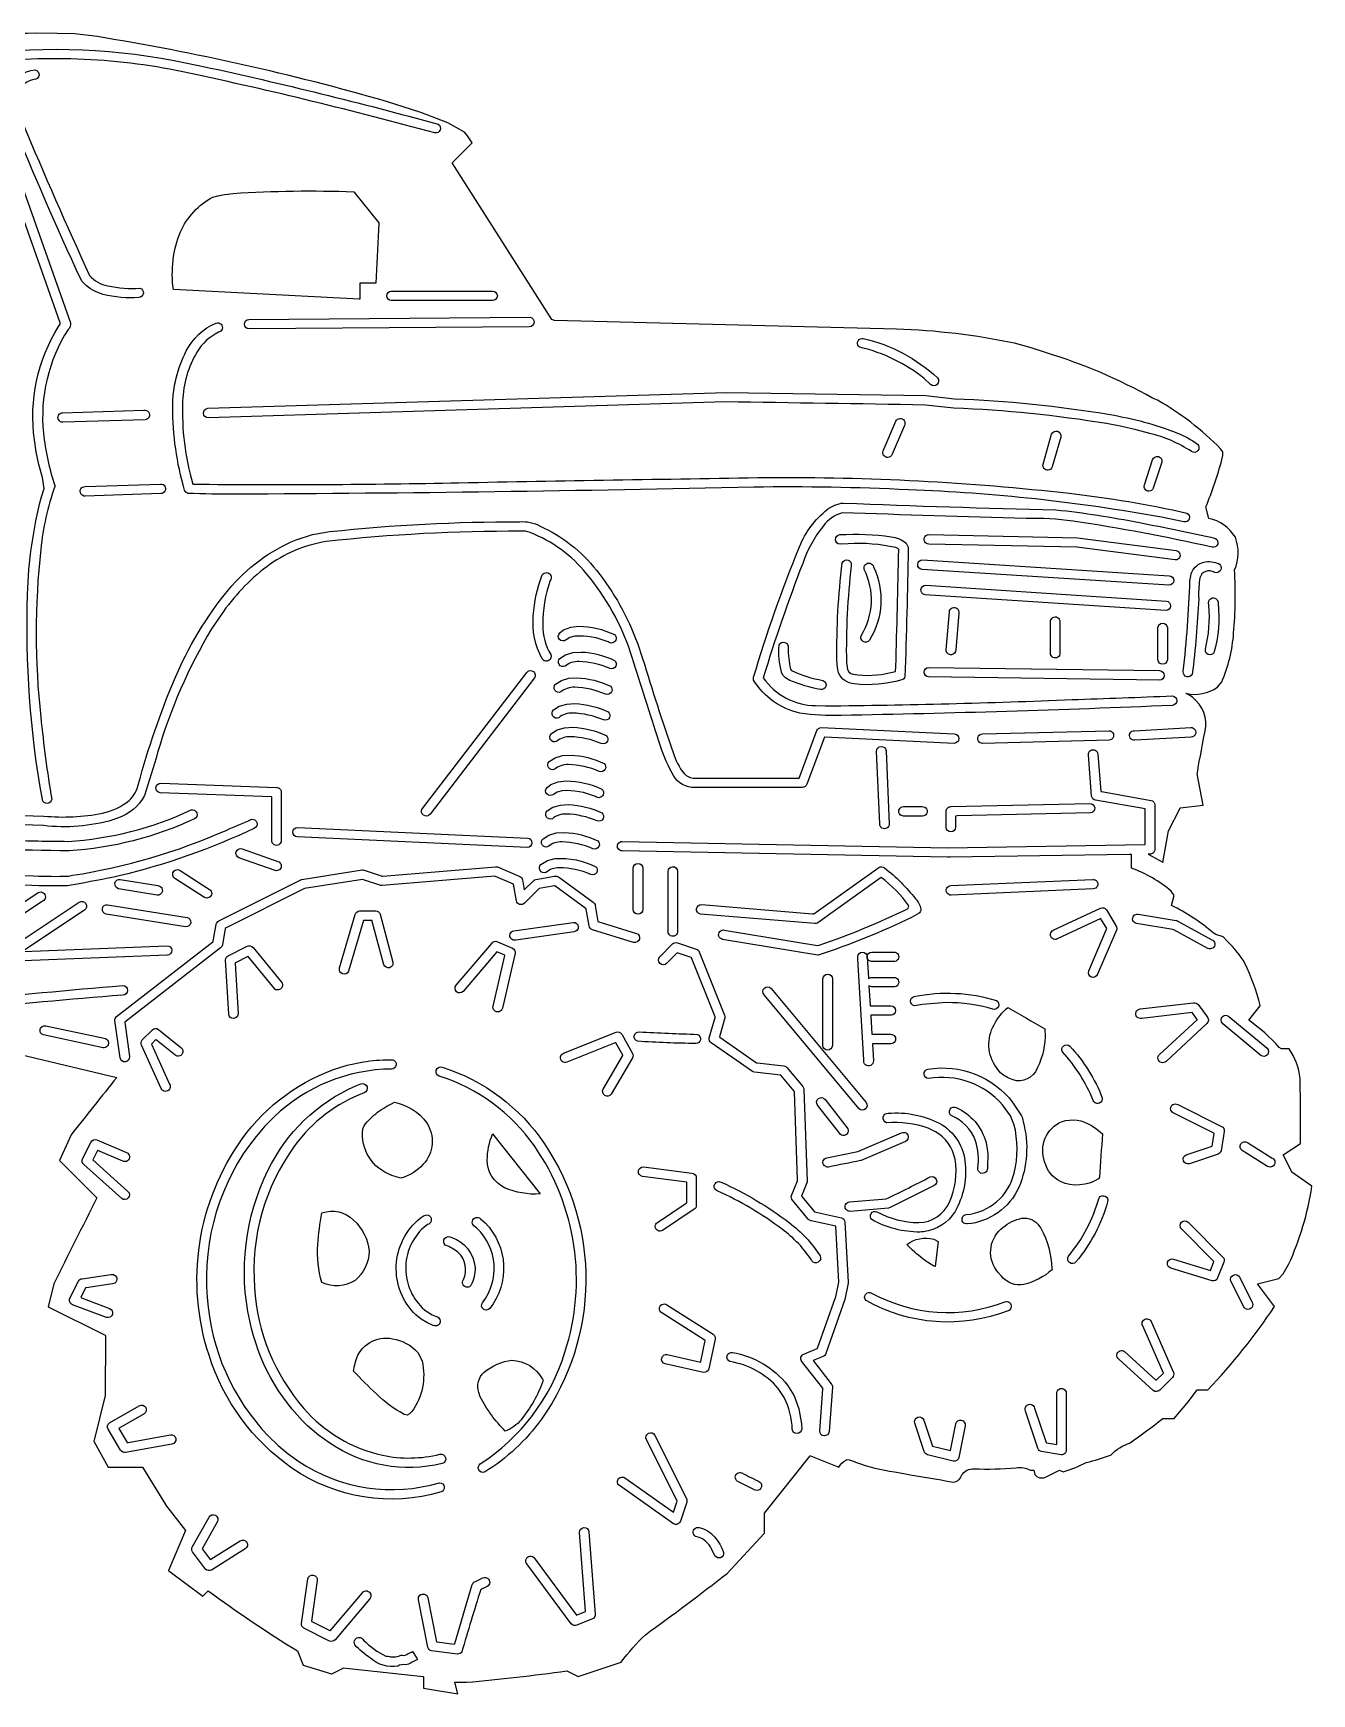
# Model space of a CAD drawing. Extents: x 1 to 18.6, y 0.5 to 22.6.
# Drawn here: x 9.95 to 18.38, y 0.47 to 11.41 of the extents above; entities that cross this region are included whole.
import ezdxf

# ---------------------------------------------------------------- set-up
doc = ezdxf.new("R2010")
doc.units = 0
doc.linetypes.add('0', pattern=[0])
doc.layers.add('1', color=7, linetype='0')

msp = doc.modelspace()

# ---------------------------------------------------------------- linework, layer by layer
at = {"layer": '1'}
for points in [[(9.869865, 4.677303), (10.505383, 4.527767, -0.00033), (10.203968, 4.149181), (10.128704, 3.979854), (10.130241, 3.97736), (10.373943, 3.733661, 0.001161), (10.089642, 3.167003), (10.052094, 3.016636), (10.428677, 2.828335), (10.429832, 2.824268), (10.429764, 2.43079), (10.354366, 2.129184), (10.355576, 2.126552), (10.447876, 1.960377), (10.449398, 1.958866), (10.675385, 1.958866), (10.825745, 1.714557), (10.82732, 1.712269), (10.958702, 1.543247), (10.845665, 1.279491), (10.847725, 1.277149), (11.07206, 1.108875), (11.10825, 1.145046, 0.020558), (11.695541, 0.74963), (11.733181, 0.655544), (11.921276, 0.599102), (11.9226, 0.599148), (11.996441, 0.636066), (11.99791, 0.636631), (12.525646, 0.580082), (12.526516, 0.579105), (12.526516, 0.505214), (12.527008, 0.504337), (12.753109, 0.466663), (12.734303, 0.542209), (12.810764, 0.542209, 0.012129), (13.471615, 0.617428), (13.545456, 0.580517), (13.546776, 0.580074), (13.82954, 0.67432, -0.042933), (13.989799, 0.855953, 0.00847), (14.528687, 1.259945), (14.77301, 1.523052), (14.774292, 1.525219), (14.774353, 1.656727), (15.075771, 2.033504), (15.078388, 2.033657), (15.265423, 1.958919, -0.184647), (15.313572, 2.005138), (15.315914, 2.00954), (15.316383, 2.009708, -0.084506), (15.375191, 1.992336, 0.049417), (15.632233, 1.928409), (15.693882, 1.916858, -0.002761), (16.020168, 1.861156, 0.319387), (16.073765, 1.906185, -0.286958), (16.155861, 1.948757, 0.035102), (16.432648, 1.956142, -0.147012), (16.528511, 1.940098), (16.549843, 1.939976), (16.556767, 1.91225, 0.360586), (16.626114, 1.893139), (16.719933, 1.939945), (16.742405, 1.928699, 0.050544), (16.895477, 1.989994, 0.029388), (17.055431, 2.038784), (17.059483, 2.041492, -0.118996), (17.184002, 2.119106, 0.010741), (17.4002, 2.280002), (17.475395, 2.279995), (17.569515, 2.39291), (17.626503, 2.468876), (17.697533, 2.468876, 0.040047), (18.136208, 3.017048), (18.023197, 3.167743), (18.164425, 3.203068), (18.193604, 3.233883), (18.228844, 3.295513, 0.072133), (18.382027, 3.80978), (18.25116, 3.903263), (18.250217, 3.904476), (18.194031, 4.01701), (18.307114, 4.092396), (18.307293, 4.095249, 0.009622), (18.304531, 4.520107, 0.127458), (18.231762, 4.715832), (18.182621, 4.715855), (18.167637, 4.725353, 0.049748), (17.967304, 4.904743), (18.04261, 4.99889), (18.042343, 5.000996, 0.043901), (17.941353, 5.280125, 0.063088), (17.826962, 5.421688), (17.797371, 5.452435), (17.749619, 5.46841), (17.731403, 5.48035, 0.062605), (17.457317, 5.66029), (17.473888, 5.726673), (17.455795, 5.753239, 0.09079), (17.19286, 5.905872), (17.19286, 5.996708), (17.180737, 5.996746), (15.997772, 5.978268), (15.979782, 5.9781), (13.837463, 6.019657, -1.010887), (13.836582, 6.082188), (15.983597, 6.040531), (17.282116, 6.060833), (17.284397, 6.063557), (17.284397, 6.293003), (17.283726, 6.295658), (16.956169, 6.353458, -0.325307), (16.930557, 6.379841), (16.909489, 6.652851, -1.001025), (16.97184, 6.657261), (16.990768, 6.411106), (16.995094, 6.410046), (17.32243, 6.352253, -0.34877), (17.346897, 6.322041), (17.346821, 6.027851, -0.463355), (17.30431, 5.998676), (17.399399, 5.94434), (17.400673, 5.943905), (17.438377, 6.151249), (17.513359, 6.301304), (17.514496, 6.302593), (17.665081, 6.321407), (17.627464, 6.528263), (17.627552, 6.530743, -0.01113), (17.68454, 6.836536, 0.287141), (17.567402, 7.048954), (17.557079, 7.05518), (17.552032, 7.057934, 0.219799), (17.760307, 7.098553), (17.788036, 7.132343, 0.087576), (17.866425, 7.453678, 0.037816), (17.872864, 7.870075, 0.196699), (17.878002, 8.085995, 0.208568), (17.702866, 8.2103), (17.684029, 8.28558, 0.027496), (17.789547, 8.594669), (17.795609, 8.625347), (17.796169, 8.647533), (17.781292, 8.668934, 0.067732), (17.364601, 8.988667), (17.331512, 9.002056, 0.055375), (16.633389, 9.299839), (16.532661, 9.334644), (16.421764, 9.363972, 0.04311), (15.64407, 9.456966), (13.390491, 9.513309), (13.373756, 9.519192), (12.716198, 10.55254), (12.848396, 10.684757), (12.81781, 10.73061), (12.796387, 10.753841), (12.686268, 10.815174), (12.510368, 10.883778), (12.282375, 10.95705, 0.0297), (10.37793, 11.383595), (10.226082, 11.401165), (10.112514, 11.405422), (9.96896, 11.406269, 0.010176), (8.334248, 11.347301)], [(6.6707, 6.353001), (10.025364, 6.248829, 0.073097), (10.410751, 6.268131, 0.120304), (10.586033, 6.350887, 0.159381), (10.648392, 6.462276, -0.032904), (10.885277, 7.148762, -0.072493), (11.240906, 7.73827, -0.122331), (11.687859, 8.069576), (11.795784, 8.103176), (11.910297, 8.122921, -0.027556), (13.160866, 8.18771, -0.147286), (13.296246, 8.158802, -0.120282), (13.666782, 7.868328, -0.083601), (13.936577, 7.38699), (13.971134, 7.287861, 0.008769), (14.171719, 6.667019, 0.087518), (14.244579, 6.52911, 0.218102), (14.314259, 6.498844), (14.999962, 6.498837), (15.00251, 6.498997), (15.11974, 6.811619, -0.30983), (15.14872, 6.832127), (16.02364, 6.790524, -0.998294), (16.024509, 6.727978), (15.171249, 6.768543), (15.170044, 6.767788), (15.054165, 6.458752, -0.320198), (15.025257, 6.436359), (14.31604, 6.436337, -0.285978), (14.174736, 6.516521, -0.061241), (14.067345, 6.776669, 0.002328), (13.891888, 7.326992, 0.092233), (13.603416, 7.843609, 0.128342), (13.22924, 8.117085, 0.137003), (13.167931, 8.124996, 0.028829), (11.886086, 8.056942, 0.125115), (11.494354, 7.891689, 0.079234), (11.192593, 7.5751), (11.130032, 7.481586, 0.064076), (10.774082, 6.666653, -0.012243), (10.687851, 6.385098, -0.193742), (10.50993, 6.23428), (10.480164, 6.223454, -0.098683), (10.02235, 6.186367), (6.668381, 6.290531)]]:
    msp.add_lwpolyline(points, format="xyb", dxfattribs=at)
for points in [[(7.611137, 11.019604, -0.967268), (7.602436, 11.081463), (9.583439, 11.269253, -0.083008), (10.968571, 11.209354), (11.075275, 11.187511, -0.013746), (12.623577, 10.806675, -0.840802), (12.601528, 10.749195, 0.014225), (10.983452, 11.142635, 0.084526), (9.592278, 11.207386)], [(9.958561, 11.101871, 0.402693), (9.851826, 10.959194, 0.090538), (9.886707, 10.812298, 0.010174), (10.326508, 9.809956, 0.167201), (10.445808, 9.742054, 0.071203), (10.657566, 9.726734, -0.860674), (10.650299, 9.66531, -0.083704), (10.415787, 9.685581), (10.381363, 9.697819, -0.17026), (10.267342, 9.786526, -0.011269), (9.816441, 10.82188, -0.151798), (9.798473, 11.032711, -0.312558), (9.966702, 11.16489, -0.957252)], [(9.637081, 11.082172), (10.199627, 9.49873, -0.287993), (10.184341, 9.45454, 0.168416), (10.021793, 8.770496, 0.055128), (10.09726, 8.425869), (10.096836, 8.420681, 0.05849), (10.004345, 8.006001, 0.054655), (10.00433, 6.901012, 0.015748), (10.076229, 6.359875, -0.853336), (10.014572, 6.357128, -0.05239), (9.917336, 7.710636, -0.056924), (10.009079, 8.352665), (10.026066, 8.406834), (10.015118, 8.480183), (9.991615, 8.565762), (9.974201, 8.648266), (9.962372, 8.727612, -0.174177), (10.121582, 9.473782), (10.132355, 9.489635), (10.133171, 9.499104), (9.578484, 11.060429, -1.007191)], [(12.103298, 9.655148), (10.87846, 9.717411, -0.130894), (10.924778, 10.097752, -0.165673), (11.137974, 10.326229), (11.170647, 10.335934), (11.216312, 10.343983), (11.272896, 10.350559, -0.025726), (12.067204, 10.361599), (12.23167, 10.156025), (12.232552, 10.154545), (12.211758, 9.759426), (12.211174, 9.759083), (12.107586, 9.759052), (12.107582, 9.655132)], [(12.313644, 9.706921), (12.982529, 9.706997, -1), (12.982529, 9.644497), (12.313644, 9.644573, -0.930973)], [(13.229889, 9.534603, -0.918775), (13.224354, 9.472401), (11.377522, 9.458515, -0.985487), (11.376186, 9.521008), (13.226906, 9.534901)], [(11.034195, 9.306667, 0.128393), (10.939445, 8.981831, 0.081334), (11.006798, 8.435467, 0.007939), (12.760872, 8.445103, -0.000704), (14.793972, 8.479588, -0.030075), (16.785351, 8.375072, -0.026049), (17.559196, 8.245235, -0.876958), (17.538071, 8.186977), (17.390793, 8.217556, 0.035762), (15.724602, 8.398418, 0.014807), (14.704796, 8.416058, -0.004766), (11.28796, 8.369633, -0.014502), (10.973709, 8.375027, -0.259587), (10.952477, 8.396763, -0.072728), (10.874165, 8.944225, -0.12108), (10.963593, 9.313282, -0.176765), (11.16024, 9.497082, -1.077109), (11.174881, 9.435741, 0.143)], [(15.396198, 9.343357, -0.738817), (15.425766, 9.395283, -0.13336), (15.91431, 9.135799, -0.965088), (15.869621, 9.092159), (15.827572, 9.131016, 0.110651), (15.403954, 9.337353), (15.399815, 9.340069)], [(11.105728, 8.935322), (14.523167, 9.040356), (15.83773, 9.019505), (16.025978, 8.998684, -0.032037), (17.052109, 8.893909, -0.05013), (17.497196, 8.77206, -0.05997), (17.627747, 8.699436, -0.965769), (17.588551, 8.650814, 0.085426), (17.314255, 8.770031), (17.224518, 8.793659), (17.129234, 8.815029), (17.029854, 8.834248, 0.030448), (16.022957, 8.93623), (15.835541, 8.956959, 0.000283), (14.518448, 8.97768), (11.108963, 8.872913, -0.990812)], [(10.1483, 8.905933), (10.684284, 8.922405, -1.082354), (10.691605, 8.860096), (10.149837, 8.843441, -1.005355)], [(15.58712, 8.61134, -0.554074), (15.556904, 8.654865), (15.640675, 8.850292, -1.019544), (15.696743, 8.822506), (15.61528, 8.632427, -0.304732)], [(16.644638, 8.528156, -0.533959), (16.611134, 8.567806), (16.667355, 8.764332, -0.948746), (16.72707, 8.746143), (16.670971, 8.549755, -0.295924)], [(17.308723, 8.389088, -0.52121), (17.278198, 8.43021), (17.33305, 8.594761, -0.99808), (17.393696, 8.579311), (17.336868, 8.408733, -0.299195)], [(10.297047, 8.419376), (10.79409, 8.436207, -1.005572), (10.795872, 8.37373), (10.297504, 8.356853, -1.07021)], [(17.245743, 8.181889, -0.008744), (17.74667, 8.078587, -0.876925), (17.725601, 8.020313, 0.018296), (16.809254, 8.191334, 0.040375), (16.498669, 8.208874, -0.00178), (15.286217, 8.247211, 0.162351), (15.162544, 8.160549, 0.087297), (15.026417, 7.912319, 0.019285), (14.766502, 7.159412, 0.240378), (15.111645, 6.976498), (15.176983, 6.974895, 0.008055), (16.801754, 7.016209, 0.000788), (17.462879, 7.040462, -0.958221), (17.462696, 6.978001, -0.00658), (15.278805, 6.912266, -0.051039), (15.007675, 6.927387, -0.206218), (14.703007, 7.144505, -0.151), (14.702209, 7.162975, -0.025365), (15.00555, 8.023647, -0.129495), (15.187477, 8.267979, -0.145675), (15.29491, 8.31123, 0.004714), (16.695572, 8.266537, -0.02334)], [(15.346462, 7.898258, 0.03396), (15.314648, 7.261623), (15.31839, 7.229969, 0.376899), (15.358589, 7.18404, 0.101157), (15.607452, 7.194126), (15.63736, 7.200306), (15.640251, 7.234928, 0.002114), (15.659443, 8.004276), (15.652882, 8.012188), (15.640564, 8.017811, 0.070629), (15.325886, 8.042355), (15.272522, 8.04044, -0.931115), (15.271202, 8.102787, -0.050568), (15.609966, 8.088963, -0.161623), (15.707905, 8.046383, -0.173875), (15.721951, 8.010387, -0.005169), (15.699604, 7.166233, -0.242503), (15.679302, 7.146076, -0.098358), (15.365997, 7.119205, -0.277982), (15.263363, 7.192257), (15.255962, 7.228222), (15.251522, 7.276608, -0.032164), (15.286697, 7.916538, -0.91898)], [(17.480648, 7.936291), (16.834183, 8.019627), (15.858181, 8.040386, -1.025829), (15.858215, 8.102909), (16.838142, 8.082043), (17.487064, 7.998394, -0.95096)], [(15.466564, 7.40826, -0.948888), (15.413212, 7.440662, 0.259577), (15.431999, 7.874065, -1.043458), (15.493095, 7.891132, -0.255944)], [(17.441067, 7.832134, -0.992042), (17.440662, 7.769588), (15.812782, 7.873882, -0.963358), (15.816319, 7.936253)], [(17.534592, 7.200367, 0.021552), (17.578346, 7.798893), (17.581573, 7.818516, -0.463468), (17.734329, 7.921993), (17.747303, 7.918957), (17.757236, 7.915943, -1.251391), (17.734177, 7.857761), (17.725822, 7.860043, 0.52975), (17.642342, 7.803707, 0.049335), (17.636757, 7.680134, -0.018546), (17.594181, 7.183971, -0.859179)], [(13.352764, 7.274075, -0.414957), (13.309887, 7.284786, -0.149217), (13.250782, 7.568661, -0.077808), (13.309933, 7.837818, -1.048371), (13.362247, 7.800732, 0.087792), (13.312843, 7.507732, 0.132672), (13.365738, 7.312382, -0.367249)], [(17.42326, 7.665264, -0.945676), (17.419849, 7.60294), (15.832638, 7.707348, -0.976677), (15.838985, 7.769497)], [(17.702835, 7.635609), (17.70105, 7.65485, -1.053255), (17.764175, 7.651089, -0.096827), (17.736973, 7.324459, -0.793797), (17.680607, 7.347492, 0.0874)], [(16.007992, 7.311642, -0.485727), (15.972069, 7.345127), (15.992882, 7.594822, -1.076035), (16.054813, 7.585377), (16.034729, 7.344479, -0.378823)], [(16.721939, 7.530033), (16.721939, 7.322948, -1.01997), (16.659439, 7.321697), (16.659439, 7.528782, -1.01997)], [(13.7948, 7.407825, -0.484012), (13.74403, 7.395741, 0.116757), (13.524426, 7.434345), (13.490807, 7.425045), (13.466393, 7.409931, -0.944943), (13.424458, 7.456142), (13.450409, 7.474728), (13.498177, 7.492939), (13.550491, 7.499393, -0.105584), (13.785423, 7.444958, -0.342462)], [(17.430141, 7.490704), (17.430145, 7.277706, -0.927922), (17.367813, 7.277699), (17.367813, 7.490696, -0.927974)], [(13.79425, 7.236874, -0.397498), (13.754097, 7.221752, 0.095267), (13.551243, 7.266933, 0.185243), (13.459785, 7.23605, -0.857266), (13.425732, 7.287601), (13.463406, 7.31152), (13.512794, 7.326092), (13.565823, 7.3297, -0.100426), (13.786732, 7.274128, -0.33889)], [(14.930382, 7.357006, 0.057146), (14.945526, 7.21632), (14.951824, 7.207706, 0.066487), (15.16011, 7.142628, -0.915258), (15.143406, 7.082653, -0.056451), (14.941048, 7.14304), (14.91399, 7.15913), (14.895721, 7.176601), (14.886547, 7.195896, -0.080329), (14.870174, 7.37521, -0.900385)], [(15.855938, 7.22794), (17.378574, 7.207119, -0.993187), (17.378155, 7.144619), (15.855995, 7.165485, -0.955589)], [(13.258583, 7.158634), (12.569839, 6.261066, -0.982964), (12.519596, 6.298229), (13.208405, 7.195766, -0.948622)], [(13.766472, 7.067127, -0.397498), (13.726318, 7.052006, 0.095201), (13.523468, 7.097187, 0.185167), (13.432011, 7.066311, -0.857308), (13.397953, 7.117855), (13.435631, 7.141781), (13.485012, 7.156345), (13.538048, 7.159954, -0.100406), (13.758961, 7.104382, -0.338564)], [(13.752586, 6.897373, -0.398027), (13.712429, 6.882259, 0.095258), (13.509575, 6.927441, 0.184947), (13.418118, 6.896564, -0.857266), (13.384064, 6.948116), (13.421738, 6.972034), (13.471127, 6.986607), (13.524158, 6.990215, -0.100381), (13.745071, 6.934635, -0.338776)], [(13.738697, 6.741512, -0.397493), (13.69854, 6.726391, 0.095306), (13.495689, 6.771564, 0.185006), (13.404228, 6.740696, -0.857434), (13.370174, 6.79224), (13.407848, 6.816158), (13.457237, 6.83073), (13.510269, 6.834339, -0.100461), (13.731178, 6.778759, -0.338709)], [(17.061657, 6.806286, -0.740482), (17.045612, 6.748814), (16.212307, 6.727985, -1.00557), (16.21114, 6.790478), (17.045898, 6.811291, -0.134614)], [(17.212566, 6.811413), (17.584728, 6.832088, -1.005271), (17.587883, 6.769672), (17.214493, 6.748928, -1.065831)], [(15.575939, 6.679623), (15.596989, 6.196514, -1.02011), (15.534389, 6.198368), (15.51366, 6.675343, -0.95051)], [(13.724808, 6.557858, -0.397301), (13.68465, 6.542744, 0.095233), (13.4818, 6.587917, 0.185001), (13.390343, 6.557049, -0.857206), (13.356285, 6.608593), (13.393963, 6.632519), (13.443348, 6.647083), (13.49638, 6.650692, -0.100461), (13.717289, 6.595112, -0.33889)], [(11.5891, 6.088375, -1.04206), (11.526596, 6.088245), (11.5266, 6.37624), (10.79134, 6.403065, -0.989291), (10.795929, 6.46542), (11.55711, 6.43774, -0.420486), (11.5891, 6.406353)], [(13.711472, 6.389301, -0.483409), (13.660698, 6.377209, 0.116689), (13.441093, 6.415813), (13.407475, 6.406513), (13.383064, 6.391399, -0.944941), (13.341125, 6.437618), (13.367077, 6.456203), (13.414837, 6.474407), (13.467155, 6.480854, -0.105494), (13.702091, 6.426434, -0.342506)], [(5.77195, 6.165607, -0.956597), (5.774368, 6.228001, 0.002892), (9.790417, 6.089443, 0.003902), (10.181961, 6.082272, 0.094625), (10.995926, 6.289585, -0.910762), (11.016464, 6.230778, -0.094101), (10.190636, 6.019733, -0.005928), (8.259247, 6.074589, -0.000927)], [(13.710918, 6.232243, -0.398027), (13.670761, 6.217129, 0.095264), (13.467911, 6.262295, 0.185216), (13.376457, 6.231426, -0.857452), (13.3424, 6.282978), (13.38007, 6.306904), (13.429459, 6.321484), (13.482487, 6.325077, -0.100463), (13.7034, 6.269497, -0.33869)], [(15.690716, 6.311337), (15.814713, 6.311337, -1.015964), (15.815716, 6.248837), (15.691719, 6.248837, -1.016026)], [(16.003567, 6.311359), (16.919144, 6.332165, -0.968288), (16.922604, 6.269794), (16.043476, 6.249752), (16.03447, 6.249355), (16.034462, 6.175411, -0.967548), (15.972004, 6.174397), (15.97197, 6.279346, -0.423568)], [(10.48576, 5.846874, -0.008964), (10.179863, 5.789822, -0.019968), (9.804916, 5.797359, -0.005668), (5.941216, 5.989162), (5.941216, 5.759617), (5.940815, 5.759228), (5.77457, 5.738445), (5.774551, 5.999821), (5.773666, 6.001194), (5.692902, 6.007679, -0.992618), (5.694096, 6.070232, 0.006352), (7.314507, 5.973866, 0.004707), (9.958233, 5.854916, 0.01743), (10.187977, 5.853115), (10.214363, 5.858524, 0.064823), (11.225914, 6.154789, 0.001171), (11.394222, 6.227589, -0.864362), (11.412937, 6.168652, -0.051576), (10.520103, 5.854481)], [(13.213017, 6.104275, -0.947743), (13.211578, 6.041866), (11.69482, 6.11137, -0.969623), (11.696724, 6.173809)], [(13.68314, 6.048611, -0.397498), (13.642986, 6.033489, 0.095265), (13.440136, 6.078671, 0.185127), (13.348675, 6.047794, -0.857201), (13.314621, 6.099346), (13.352295, 6.123264), (13.40168, 6.137844), (13.454708, 6.141453, -0.100429), (13.675625, 6.085865, -0.338595)], [(11.548481, 5.890522), (11.310368, 5.97456, -0.967823), (11.331161, 6.033459), (11.567146, 5.950191, -1.001472)], [(11.189697, 5.380772), (10.557735, 4.891506), (10.588947, 4.664082, -0.975894), (10.526928, 4.656513), (10.493286, 4.901485, -0.245448), (10.50362, 4.92857), (11.138763, 5.420376), (11.141544, 5.423733), (11.160118, 5.535206, -0.24248), (11.177177, 5.55817), (11.718925, 5.829044, -0.0554), (11.725384, 5.831356), (12.123081, 5.894245, -0.110544), (12.136883, 5.893528), (12.255341, 5.854076), (12.258957, 5.853603), (13.001572, 5.915485, -0.100725), (13.013844, 5.913715), (13.161488, 5.850498, -0.234059), (13.179482, 5.829426), (13.190762, 5.762417), (13.191235, 5.762188), (13.251896, 5.822849, -0.140636), (13.266922, 5.831341), (13.391361, 5.852154, -0.205931), (13.41626, 5.847958), (13.645687, 5.681141, -0.20298), (13.659096, 5.660618), (13.676876, 5.554295), (13.930771, 5.476131, -0.956156), (13.91188, 5.41663), (13.639908, 5.500294, -0.285774), (13.618313, 5.525219), (13.599766, 5.636463), (13.598103, 5.638454), (13.391891, 5.788441), (13.389801, 5.788532), (13.289207, 5.771763), (13.191616, 5.674213, -0.589521), (13.13942, 5.690441), (13.121178, 5.799747), (13.000969, 5.851315), (12.997822, 5.852474), (12.255535, 5.7906, -0.084745), (12.24527, 5.791607), (12.125858, 5.831356), (11.74218, 5.770809), (11.226864, 5.513142), (11.219116, 5.508999), (11.201073, 5.400723, -0.18942)], [(13.668957, 5.878262, -0.393903), (13.628887, 5.863819, 0.099762), (13.420738, 5.908703, 0.17105), (13.334007, 5.877697, -0.858094), (13.301399, 5.930172), (13.345116, 5.956371), (13.395222, 5.969204, -0.129958), (13.662365, 5.915539, -0.337406)], [(13.909569, 5.634281), (13.909569, 5.905117, -1), (13.972069, 5.905117), (13.972069, 5.634281, -1)], [(14.138725, 5.488857), (14.138725, 5.884281, -0.970456), (14.201172, 5.88615), (14.201225, 5.491863, -1.059292)], [(14.352562, 5.603413, -0.963593), (14.360062, 5.665424), (15.090496, 5.604549), (15.098938, 5.60413), (15.52787, 5.91048, -0.343088), (15.566544, 5.907032, -0.060718), (15.770012, 5.704128, -0.12946), (15.805256, 5.635761, -0.290141), (15.788528, 5.60648), (15.743584, 5.580853, -0.031742), (15.128559, 5.332226), (15.125252, 5.332371), (14.49828, 5.436779, -1.019735), (14.509541, 5.498264), (15.123001, 5.39603), (15.134289, 5.398731, 0.031663), (15.722599, 5.640522), (15.725712, 5.658405, 0.070104), (15.544498, 5.844563), (15.537296, 5.840443), (15.125355, 5.546192, -0.167235), (15.105919, 5.540562)], [(10.770889, 5.728214), (10.517208, 5.770512, -0.937621), (10.527458, 5.832035), (10.775059, 5.790829, -1.039118)], [(11.082615, 5.71349), (10.888172, 5.83849, -1.000178), (10.92197, 5.891064), (11.116413, 5.766064, -1.000144)], [(16.004982, 5.728077, -1.005883), (16.001823, 5.790501), (16.937798, 5.832096, -1.030854), (16.941696, 5.769718)], [(10.016369, 5.688633), (9.208389, 5.149975, -0.586448), (9.159828, 5.174778), (9.159821, 5.301876, -0.98797), (9.222305, 5.300831), (9.222305, 5.234425), (9.987694, 5.744572, -1.051876)], [(9.889297, 5.357601), (10.835564, 5.394688, -0.994181), (10.83839, 5.332264), (9.775543, 5.290592, -0.745672), (9.756275, 5.347294), (10.257626, 5.681538, -0.989049), (10.291603, 5.62907), (9.885632, 5.358433)], [(10.959171, 5.519817), (10.43605, 5.603428, -0.987797), (10.445156, 5.665249), (10.968239, 5.581532, -0.940067)], [(12.241611, 5.601788), (12.325787, 5.285892, -0.927189), (12.265568, 5.26984), (12.189564, 5.554508), (12.187607, 5.561367), (12.131012, 5.561367), (12.032661, 5.227444, -0.985385), (11.973846, 5.248684), (12.07756, 5.601337, -0.313531), (12.105297, 5.623783), (12.212513, 5.623859, -0.322583)], [(17.093014, 5.524395, -0.231002), (17.094387, 5.496983), (16.969913, 5.206501, -0.997084), (16.911427, 5.228626), (17.029205, 5.503574), (17.030281, 5.507511), (16.992012, 5.571293), (16.99057, 5.573078), (16.704197, 5.439442, -1.017741), (16.678181, 5.496281), (16.989864, 5.641727, -0.365298), (17.028755, 5.631374)], [(17.464951, 5.501331), (17.227306, 5.540936, -1.003909), (17.237587, 5.602581), (17.487717, 5.560886, -0.0646), (17.495266, 5.558552), (17.722664, 5.434612, -1.054619), (17.697044, 5.377407), (17.472397, 5.499928)], [(13.134533, 5.431469, -1.029399), (13.122021, 5.492809), (13.513466, 5.548702, -0.977516), (13.520283, 5.486561)], [(11.285984, 5.280201), (11.305489, 4.948658, -0.985268), (11.24316, 4.944073), (11.22221, 5.301182, -0.282462), (11.239513, 5.328938), (11.363968, 5.391178, -0.365285), (11.403355, 5.382366), (11.590073, 5.154156, -1.005666), (11.541569, 5.114735), (11.370449, 5.323887), (11.368069, 5.323353), (11.287159, 5.282894)], [(13.062435, 5.332775), (13.011169, 5.354748), (12.788445, 5.092838, -0.969114), (12.742596, 5.135281), (12.976521, 5.410488, -0.348354), (13.014263, 5.421421), (13.113285, 5.378941, -0.333968), (13.130283, 5.34544), (13.046535, 4.982372, -1.005567), (12.985897, 4.997501), (13.06274, 5.330509)], [(15.326073, 3.178798, -0.054973), (15.325867, 3.171718), (15.304237, 3.063671), (15.178741, 2.707889, -0.220268), (15.160683, 2.688747), (15.096172, 2.662937), (15.095627, 2.661823), (15.21471, 2.508701, -0.191098), (15.221947, 2.486713), (15.201023, 2.193935, -0.982142), (15.138729, 2.198864), (15.158276, 2.4725), (15.158489, 2.479206), (15.01931, 2.65823, -0.483006), (15.033333, 2.705127), (15.122608, 2.740825), (15.124718, 2.742573), (15.242977, 3.077656), (15.24411, 3.081356), (15.263485, 3.178241), (15.244076, 3.546551), (15.082352, 3.582485, -0.174518), (15.06316, 3.592869), (14.958466, 3.718494, -0.276893), (14.953457, 3.750255), (14.992161, 3.847004), (14.9925, 3.852306), (14.972473, 4.432987), (14.970791, 4.437008), (14.883156, 4.542141), (14.707756, 4.561642, -0.113361), (14.694569, 4.566463), (14.423573, 4.75407, -0.327275), (14.410751, 4.788746), (14.44878, 4.921841), (14.448929, 4.925694), (14.293262, 5.314823), (14.291023, 5.317951), (14.199345, 5.348522), (14.12912, 5.278431, -0.957062), (14.083942, 5.321537), (14.16869, 5.406384, -0.285841), (14.200851, 5.413898), (14.324234, 5.372768, -0.224967), (14.34446, 5.355076), (14.511471, 4.937603, -0.151754), (14.512947, 4.919125), (14.477314, 4.794193), (14.479504, 4.791378), (14.722481, 4.623135), (14.727028, 4.622379), (14.902706, 4.602871, -0.176795), (14.921867, 4.593227), (15.026611, 4.467655, -0.171654), (15.034485, 4.448261), (15.055344, 3.843593, -0.082603), (15.053917, 3.833347), (15.018528, 3.744625), (15.019775, 3.74255), (15.103756, 3.641773), (15.281803, 3.602169, -0.305911), (15.305061, 3.576069)], [(15.460312, 5.177174, -0.199456), (15.482422, 5.18639), (15.628101, 5.18639, -1.050147), (15.625195, 5.12389), (15.484604, 5.12389, -0.154567), (15.462845, 5.130062), (15.470528, 5.003239), (15.471195, 4.998913), (15.608109, 4.998898, -0.970615), (15.608578, 4.936428), (15.475216, 4.936405), (15.474785, 4.932934), (15.482071, 4.812649), (15.484505, 4.811405), (15.605301, 4.811405, -1.037381), (15.607147, 4.748898), (15.485947, 4.748882), (15.492771, 4.636242, -1.167301), (15.429672, 4.644001), (15.389496, 5.30698), (15.388676, 5.322933, -0.971811), (15.451202, 5.322338, -0.402865), (15.481728, 5.353054), (15.627815, 5.353062, -1.041539), (15.626057, 5.290562), (15.485466, 5.290562, -0.423863), (15.451321, 5.320095), (15.459644, 5.182766)], [(15.222004, 5.175976), (15.221958, 4.736721, -0.97212), (15.159504, 4.738491), (15.15955, 5.177746, -0.971883)], [(9.49139, 4.972561, -1.000184), (9.48542, 5.034771, -0.00482), (10.543961, 5.13213, -0.997562), (10.543968, 5.06963, 0.006067)], [(14.817783, 5.113964), (15.44392, 4.36269, -0.974131), (15.396976, 4.321445), (14.771873, 5.071491, -0.994899)], [(15.974083, 5.019695, 0.034562), (15.763325, 4.998722, -0.835209), (15.762032, 5.060215, -0.125417), (16.303196, 5.034161, -0.894792), (16.279491, 4.976727, 0.074434)], [(16.378387, 4.988384, -0.00413), (16.621891, 4.846432), (16.624908, 4.794926, -0.119622), (16.559784, 4.565006, -0.390147), (16.390079, 4.520031, -0.167717), (16.303848, 4.591976, -0.298063), (16.28846, 4.874485, -0.090517)], [(17.627472, 4.909512), (17.593094, 4.955341), (17.260654, 4.916241, -1.095223), (17.251598, 4.9781), (17.603313, 5.019466, -0.274053), (17.632538, 5.006908), (17.694664, 4.924084, -0.393811), (17.690418, 4.881657), (17.421211, 4.633144, -1.023941), (17.377842, 4.678165), (17.625755, 4.907024)], [(18.046238, 4.672298), (17.795856, 4.880939, -1.009886), (17.835869, 4.928967), (18.087009, 4.719601, -0.958082)], [(10.036934, 4.867489), (10.422684, 4.784824, -1.004647), (10.414833, 4.722683), (10.021847, 4.806843, -0.977613)], [(10.780064, 4.843647), (10.926502, 4.724735, -1.110974), (10.88752, 4.675869), (10.76754, 4.773342), (10.763626, 4.776356), (10.73415, 4.746883), (10.853024, 4.483547, -1.096545), (10.797237, 4.455212), (10.668301, 4.740711, -0.291947), (10.672997, 4.773983), (10.740162, 4.841259, -0.361901)], [(13.764507, 4.417042, -0.984347), (13.711758, 4.450558), (13.841164, 4.670551), (13.839943, 4.673199), (13.79446, 4.755085), (13.791084, 4.754971), (13.471786, 4.627254, -1.015436), (13.450386, 4.686008), (13.796154, 4.824306, -0.355259), (13.83382, 4.81271), (13.9049, 4.684978, -0.252571), (13.904678, 4.655285)], [(13.949387, 4.826488, 0.001119), (14.33287, 4.81065, -0.836328), (14.321465, 4.750187, -0.010646), (13.938427, 4.765194, -0.911163)], [(16.983459, 4.358639, -0.42481), (16.941475, 4.374706, 0.09058), (16.737766, 4.695568, -0.835851), (16.786663, 4.732899, -0.096431), (17.001076, 4.391987, -0.335242)], [(12.642826, 1.79665, -0.227279), (11.659702, 1.953739, -0.165743), (11.113605, 2.696445, -0.238779), (11.33144, 4.122524, -0.160626), (11.982853, 4.595142, -0.079722), (12.324551, 4.643513, -0.865217), (12.316105, 4.582241, 0.191826), (11.543133, 4.267376), (11.481194, 4.205418), (11.423069, 4.138897, 0.19167), (11.101734, 3.077045, 0.17629), (11.505524, 2.163044), (11.568928, 2.102978), (11.635838, 2.047809), (11.706051, 1.997791, 0.223538), (12.633404, 1.857441, -0.836406)], [(12.63031, 4.53574, -0.968213), (12.649315, 4.595249, -0.169635), (13.324146, 4.08984, -0.311626), (13.304863, 2.276508, -0.099983), (12.928741, 1.92625, -0.854977), (12.901428, 1.981632, 0.176197), (13.459076, 2.716968, 0.235316), (13.257961, 4.075481, 0.165231)], [(12.635056, 2.044582, -0.999935), (12.649937, 1.983898, -0.211605), (11.909698, 2.116649), (11.834351, 2.170978), (11.763149, 2.232197, -0.151188), (11.382053, 2.923313, -0.17087), (11.501392, 3.913906, -0.179411), (12.080475, 4.471699), (12.114719, 4.484882, -0.999932), (12.136013, 4.426121, 0.14533), (11.677094, 4.075863, 0.179585), (11.413433, 3.143101, 0.165005), (11.73875, 2.345867, 0.158986), (12.256599, 2.037716, 0.111583)], [(16.111263, 3.561718, -1.000244), (16.103504, 3.623729, 0.325542), (16.419689, 3.897281, 0.126168), (16.419067, 4.218754), (16.395477, 4.274517), (16.34359, 4.345722, 0.26387), (15.856575, 4.519741, -0.901863), (15.851772, 4.58173, -0.276623), (16.411953, 4.360546), (16.468006, 4.274517, -0.0933), (16.479099, 4.23637, -0.16745), (16.450806, 3.801586, -0.268985)], [(15.270256, 4.156834), (15.124424, 4.344334, -0.999988), (15.173756, 4.382702), (15.319588, 4.195202, -1.000415)], [(12.224453, 4.297367, -0.051955), (12.336105, 4.363239, -0.187645), (12.546856, 4.230152, -0.345699), (12.524673, 3.955021, -0.140251), (12.378407, 3.863544), (12.346996, 3.871776), (12.317669, 3.881962, -0.353114), (12.127319, 4.188435), (12.135971, 4.208683, -0.082055)], [(15.821846, 3.510731), (15.810375, 3.509472), (15.79887, 3.508571, -0.130428), (15.482212, 3.590435, -0.853526), (15.516056, 3.642063, 0.121403), (15.791416, 3.570751, 0.290678), (15.993202, 3.704693, 0.147838), (16.030552, 3.989589, 0.222405), (15.90081, 4.169231), (15.853432, 4.192371, 0.101095), (15.579311, 4.22897, -0.93646), (15.590626, 4.291073, -0.140058), (15.926392, 4.225048, -0.261827), (16.097931, 3.956226, -0.151581), (16.030823, 3.643863, -0.229879)], [(16.235138, 3.905544, -0.7291), (16.180431, 3.928951, 0.121079), (16.165451, 4.110035, 0.203425), (16.004398, 4.276699, -0.889813), (16.037628, 4.32922, -0.225439), (16.234879, 4.098301), (16.24691, 4.023281), (16.244263, 3.935299, -0.188901)], [(17.498409, 4.348736), (17.786583, 4.204639, -0.341902), (17.804787, 4.170872), (17.783699, 4.044506, -0.251587), (17.764641, 4.021961), (17.575573, 3.958881, -0.984592), (17.554779, 4.017818), (17.725422, 4.074818), (17.739151, 4.157215), (17.736534, 4.159794), (17.469055, 4.293537, -1.05049)], [(15.196888, 3.937038, -1.000281), (15.184624, 3.998325), (15.389759, 4.039349), (15.678402, 4.163067, -1.000102), (15.703022, 4.105625), (15.411381, 3.980625), (15.407566, 3.979275, -0.000724)], [(17.003162, 4.155186, 0.007572), (16.982426, 3.869518), (16.977127, 3.859821, -0.251691), (16.724525, 3.840824, -0.206558), (16.621162, 3.971042, -0.399869), (16.736004, 4.236835, -0.226538), (16.929348, 4.209614), (16.965923, 4.185619)], [(10.537621, 3.729847), (10.287086, 3.952533, -0.34189), (10.280037, 3.990162), (10.33469, 4.099453, -0.393655), (10.373894, 4.116436), (10.570095, 4.032406, -1.021877), (10.544346, 3.975467), (10.379368, 4.046154), (10.377613, 4.045536), (10.34655, 3.98341), (10.578991, 3.776676, -0.980763)], [(13.295013, 3.759372, -0.120973), (13.060841, 3.800686, -0.291033), (12.947456, 3.981754, -0.103968), (12.982529, 4.155186)], [(17.957417, 4.098202), (18.121796, 3.995449, -1.031579), (18.091045, 3.940983), (17.922211, 4.046597, -0.969075)], [(14.262398, 3.837375), (13.97047, 3.875461, -0.969605), (13.976631, 3.937618), (14.295044, 3.896137, -0.411331), (14.325214, 3.863598), (14.325195, 3.68333, -0.243778), (14.311237, 3.658184), (14.103012, 3.519359, -1.035226), (14.070095, 3.572521), (14.258743, 3.698299), (14.262711, 3.701519), (14.262711, 3.833233)], [(14.463245, 3.780041, -1.059457), (14.489185, 3.83691, -0.057843), (14.936611, 3.570713, -0.090312), (15.141342, 3.351009, -0.935854), (15.08757, 3.319408, 0.091175), (14.890804, 3.526943, 0.054935)], [(15.591587, 3.666034), (15.339165, 3.644909, -1.001839), (15.33408, 3.707203), (15.577568, 3.727474, 0.008267), (15.867062, 3.871898, -0.942351), (15.892746, 3.815044), (15.602524, 3.66991, -0.087864)], [(16.827671, 3.311489, -0.953766), (16.778351, 3.349766, 0.104962), (16.980133, 3.734104, -0.85552), (17.036285, 3.708416, -0.105929)], [(11.831345, 3.426418, -0.035389), (11.857506, 3.634029, -0.294434), (12.065567, 3.587322, -0.182896), (12.16935, 3.381611, -0.215932), (12.076153, 3.189441, -0.253291), (11.857582, 3.176067, -0.10005)], [(12.618183, 2.950161, -1.040888), (12.590843, 2.893635), (12.54987, 2.911785), (12.511871, 2.934986), (12.477119, 2.96281, -0.451893), (12.505768, 3.599972), (12.531219, 3.617122, -1.132585), (12.554138, 3.557621), (12.528645, 3.538456, 0.448537), (12.533386, 2.996883, 0.085968)], [(12.96365, 3.004032, -0.917834), (12.915222, 3.043186, 0.386795), (12.87854, 3.534473), (12.859467, 3.549915, -1.038082), (12.902004, 3.596027), (12.932594, 3.56966, -0.377192)], [(16.336548, 3.217739), (16.312946, 3.244182, -0.405748), (16.332958, 3.52779, -0.120934), (16.45475, 3.595829, -0.295044), (16.575455, 3.561115), (16.596184, 3.534717, -0.113135), (16.669346, 3.267658), (16.669827, 3.259945, -0.113314), (16.484657, 3.162205, -0.270402)], [(17.796059, 3.343998, -0.300378), (17.802975, 3.310299), (17.761311, 3.206135, -0.368902), (17.725407, 3.187252), (17.45229, 3.271206, -0.999942), (17.470665, 3.330936), (17.713978, 3.256077), (17.737297, 3.314373), (17.522709, 3.528965, -1), (17.566891, 3.573147)], [(12.817013, 3.144832, -0.612492), (12.789726, 3.195118, 0.330233), (12.755188, 3.374317, 0.070136), (12.670521, 3.423168, -0.968093), (12.712677, 3.472271, -0.300066), (12.866753, 3.275783, -0.125958), (12.839386, 3.155468, -0.206128)], [(15.818634, 3.332523, -0.039489), (15.712746, 3.426975, -0.233994), (15.890671, 3.460804), (15.91988, 3.446888), (15.899281, 3.282108), (15.891178, 3.284321, -0.041203)], [(10.437447, 2.946056), (10.213543, 3.029957, -0.447065), (10.196632, 3.073337), (10.252556, 3.185146, -0.245771), (10.276619, 3.201404), (10.465385, 3.228374, -1.117968), (10.47628, 3.16679), (10.302662, 3.141994), (10.300068, 3.140461), (10.268242, 3.076793), (10.272587, 3.074558), (10.456768, 3.005497, -0.988074)], [(17.906181, 3.210636), (17.98838, 3.046261, -1.022868), (17.933868, 3.01556), (17.849243, 3.184963, -0.969039)], [(16.358582, 3.048221, -1.000459), (16.381191, 2.989956, -0.224095), (15.44408, 3.056926, -0.877225), (15.480854, 3.1068, 0.221102)], [(14.436314, 2.835216, -0.307457), (14.449512, 2.802669), (14.407887, 2.608402, -0.397648), (14.372646, 2.583874), (14.118763, 2.64027, -0.971509), (14.134075, 2.70084), (14.353134, 2.652149), (14.354279, 2.656505), (14.383736, 2.794018), (14.377609, 2.798496), (14.09893, 2.975834, -1.064382), (14.131287, 3.029323)], [(17.469936, 2.582836, -0.293399), (17.462738, 2.549846), (17.379917, 2.467029, -0.402494), (17.336624, 2.465183), (17.109848, 2.671337, -1.024979), (17.147747, 2.721287), (17.352283, 2.535412), (17.356472, 2.531963), (17.403458, 2.578937), (17.267384, 2.88998, -1.023074), (17.322845, 2.919056)], [(12.217365, 2.442341, -0.01855), (12.065914, 2.592777), (12.071285, 2.628025), (12.079884, 2.660221, -0.391941), (12.322231, 2.805546, -0.176203), (12.48893, 2.714802), (12.505409, 2.687458), (12.517338, 2.657551, -0.220211), (12.449844, 2.32629), (12.434906, 2.311184), (12.420044, 2.301121), (12.40023, 2.307285, -0.079363)], [(13.310963, 2.539028), (13.315845, 2.530277, -0.080013), (13.17083, 2.271747, -0.125577), (13.065861, 2.196949, -0.080738), (12.901443, 2.423259), (12.891449, 2.451801, -0.308648), (12.927608, 2.584537, -0.158992), (13.109558, 2.663494, -0.269698)], [(15.019592, 2.209919, -0.923471), (14.957287, 2.209118, 0.113064), (14.904034, 2.419574), (14.864948, 2.478779, 0.177712), (14.546635, 2.655041, -0.919712), (14.564163, 2.714863, -0.182311), (14.926205, 2.500126), (14.969028, 2.428997), (15.000637, 2.344158), (15.017822, 2.244442)], [(16.763599, 2.447407), (16.763599, 2.071949, -0.43931), (16.729671, 2.040821), (16.60099, 2.062191, -0.278999), (16.577217, 2.084385), (16.495609, 2.329189, -1.120404), (16.554817, 2.349224), (16.630592, 2.121891), (16.632355, 2.120304), (16.700836, 2.108898), (16.701107, 2.116596), (16.701103, 2.446216, -1.003968)], [(10.580639, 2.122905), (10.858772, 2.173473, -0.984381), (10.868992, 2.111805), (10.563114, 2.056194, -0.315235), (10.530697, 2.071483), (10.448055, 2.209232, -0.413229), (10.457787, 2.252292), (10.653454, 2.364132, -0.984825), (10.685299, 2.31036), (10.521904, 2.216976), (10.517963, 2.214199), (10.573296, 2.122005)], [(15.999832, 2.068569), (16.035069, 2.244755, -0.999689), (16.096359, 2.232494), (16.054688, 2.024173, -0.407284), (16.01862, 1.999523), (15.849804, 2.041637, -0.256276), (15.827732, 2.062076), (15.765232, 2.249576, -1), (15.824532, 2.269336), (15.881603, 2.098118)], [(14.260426, 1.752628, -0.198924), (14.262127, 1.728771), (14.220463, 1.603771, -0.481123), (14.174603, 1.586925), (13.818638, 1.838108, -1.000112), (13.854675, 1.889171), (14.174465, 1.66344), (14.198738, 1.736248), (13.996193, 2.141315, -0.999939), (14.052086, 2.169269)], [(14.625092, 1.921535, -0.007018), (14.744663, 1.860897, -0.862304), (14.712193, 1.808277), (14.602394, 1.863117, -1.010142)], [(11.12492, 1.353275), (11.319515, 1.474888, -0.991585), (11.352188, 1.421604), (11.129017, 1.282146, -0.357067), (11.089962, 1.288547), (11.005173, 1.401447, -0.309652), (11.003475, 1.436779), (11.113743, 1.629749, -0.97649), (11.169296, 1.601131), (11.067451, 1.422573), (11.120777, 1.351475)], [(13.659458, 0.991459, -0.331488), (13.639938, 0.959659), (13.537945, 0.918873, -0.343917), (13.500031, 0.927173), (13.208656, 1.322536, -1.02785), (13.257439, 1.36169), (13.535004, 0.985012), (13.594368, 1.008754), (13.595352, 1.010013), (13.555428, 1.529934, -0.94475), (13.617661, 1.534313)], [(14.337639, 1.499424, -1.170027), (14.344952, 1.561626, -0.163333), (14.444305, 1.501217, -0.097307), (14.505371, 1.397533, -0.814648), (14.448147, 1.375767), (14.425083, 1.422275, 0.194084)], [(12.170471, 1.090389), (11.943935, 0.822666, -0.32949), (11.907803, 0.814129), (11.737865, 0.899097, -0.300493), (11.722401, 0.929897), (11.764484, 1.224087, -0.980023), (11.825954, 1.212848), (11.787701, 0.945087), (11.789879, 0.942905), (11.908661, 0.88351), (11.912292, 0.88203), (12.124126, 1.132381, -1.095216)], [(12.864891, 1.204372), (12.918545, 1.229618, -1.005697), (12.945477, 1.173206), (12.904476, 1.153927, 0.006681), (12.779491, 0.742359, -0.264546), (12.751968, 0.728298), (12.580746, 0.749676, -0.306055), (12.556023, 0.774433), (12.49366, 1.086239, -1.015033), (12.554947, 1.098537), (12.612896, 0.808765), (12.616585, 0.808117), (12.730091, 0.793918), (12.732582, 0.798939), (12.848682, 1.185917, -0.204569)], [(12.45533, 0.745617), (12.483433, 0.700245), (12.487911, 0.692318), (12.479649, 0.687404, 0.056014), (12.427982, 0.661472), (12.418617, 0.65884), (12.409702, 0.657749, 0.154212), (12.357094, 0.649433, -0.230863), (12.17804, 0.701587, -0.069295), (12.07439, 0.789524, -1.040074), (12.131634, 0.819713, 0.07335), (12.278572, 0.713833, -0.242197), (12.310131, 0.709163, 0.108694), (12.378761, 0.72034), (12.385872, 0.720966, 0.293237), (12.425114, 0.731884, 0.045037)]]:
    msp.add_lwpolyline(points, format="xyb", close=True, dxfattribs=at)

doc.saveas('drawing.dxf')
